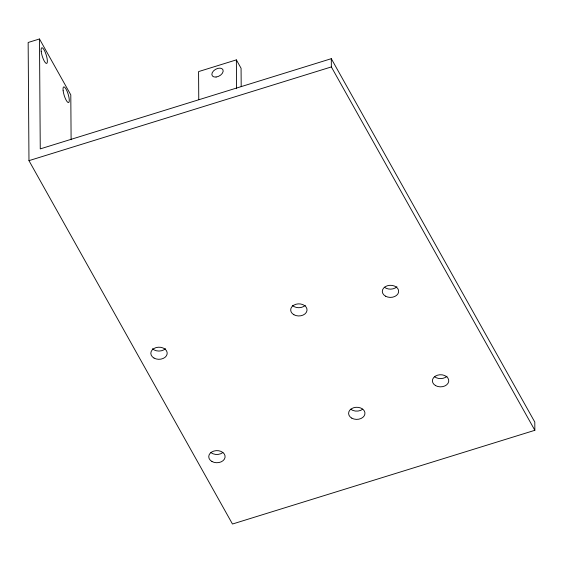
<?xml version="1.0" encoding="UTF-8"?>
<svg xmlns="http://www.w3.org/2000/svg" width="563" height="563" viewBox="0 0 563 563"><rect width="100%" height="100%" fill="white"/><g stroke="black" fill="none" stroke-linecap="round" stroke-linejoin="round"><path stroke-width="0.84" d="M39.487 38.974L28.15 42.485L28.973 160.652L232.47 524.026L534.85 430.301L534.794 422.06L331.297 58.686L40.255 148.892L39.487 38.974L70.797 94.88L71.107 139.723M241.196 86.596L241.07 68.264L236.369 59.875L198.577 71.592L198.767 99.531M28.973 160.652L331.354 66.927L331.297 58.686M331.354 66.927L534.85 430.301M236.369 59.875L236.573 88.687M165.445 348.68A8.185 6.059 -0.4 0 1 152.46 348.722M222.906 452.504A8.185 6.059 -0.4 0 1 210.836 452.546M305.301 305.329A8.185 6.059 -0.4 0 1 292.317 305.371M362.755 409.16A8.185 6.059 -0.4 0 1 350.693 409.195M396.929 286.771A8.185 6.059 -0.4 0 1 384.402 287.214M447.022 376.218A8.185 6.059 -0.4 0 1 434.495 376.661M385.514 296.173A8.185 6.059 -0.4 0 0 398.604 292.113A8.185 6.059 -0.4 0 0 387.365 285.758A8.185 6.059 -0.4 0 0 385.514 296.173M435.607 385.62A8.185 6.059 -0.4 0 0 448.697 381.559A8.185 6.059 -0.4 0 0 437.458 375.204A8.185 6.059 -0.4 0 0 435.607 385.62M351.798 418.154A8.185 6.059 -0.4 0 0 364.894 414.094A8.185 6.059 -0.4 0 0 353.648 407.739A8.185 6.059 -0.4 0 0 351.798 418.154M293.886 314.731A8.185 6.059 -0.4 0 0 306.976 310.67A8.185 6.059 -0.4 0 0 295.737 304.316A8.185 6.059 -0.4 0 0 293.886 314.731M154.03 358.075A8.185 6.059 -0.4 0 0 167.127 354.021A8.185 6.059 -0.4 0 0 155.881 347.66A8.185 6.059 -0.4 0 0 154.03 358.075M211.948 461.498A8.185 6.059 -0.4 0 0 225.045 457.445A8.185 6.059 -0.4 0 0 213.799 451.083A8.185 6.059 -0.4 0 0 211.948 461.498M216.079 77.04A6.137 3.814 -29.2 0 0 222.99 69.84A6.137 3.814 -29.2 0 0 213.49 70.931A6.137 3.814 -29.2 0 0 216.079 77.04M41.226 51.627A8.185 2.076 72.8 0 0 46.483 63.443A8.185 2.076 72.8 0 0 45.019 51.74A8.185 2.076 72.8 0 0 41.226 51.627M63.14 90.756A8.185 2.076 72.8 0 0 68.397 102.572A8.185 2.076 72.8 0 0 66.934 90.875A8.185 2.076 72.8 0 0 63.14 90.756"/></g></svg>
